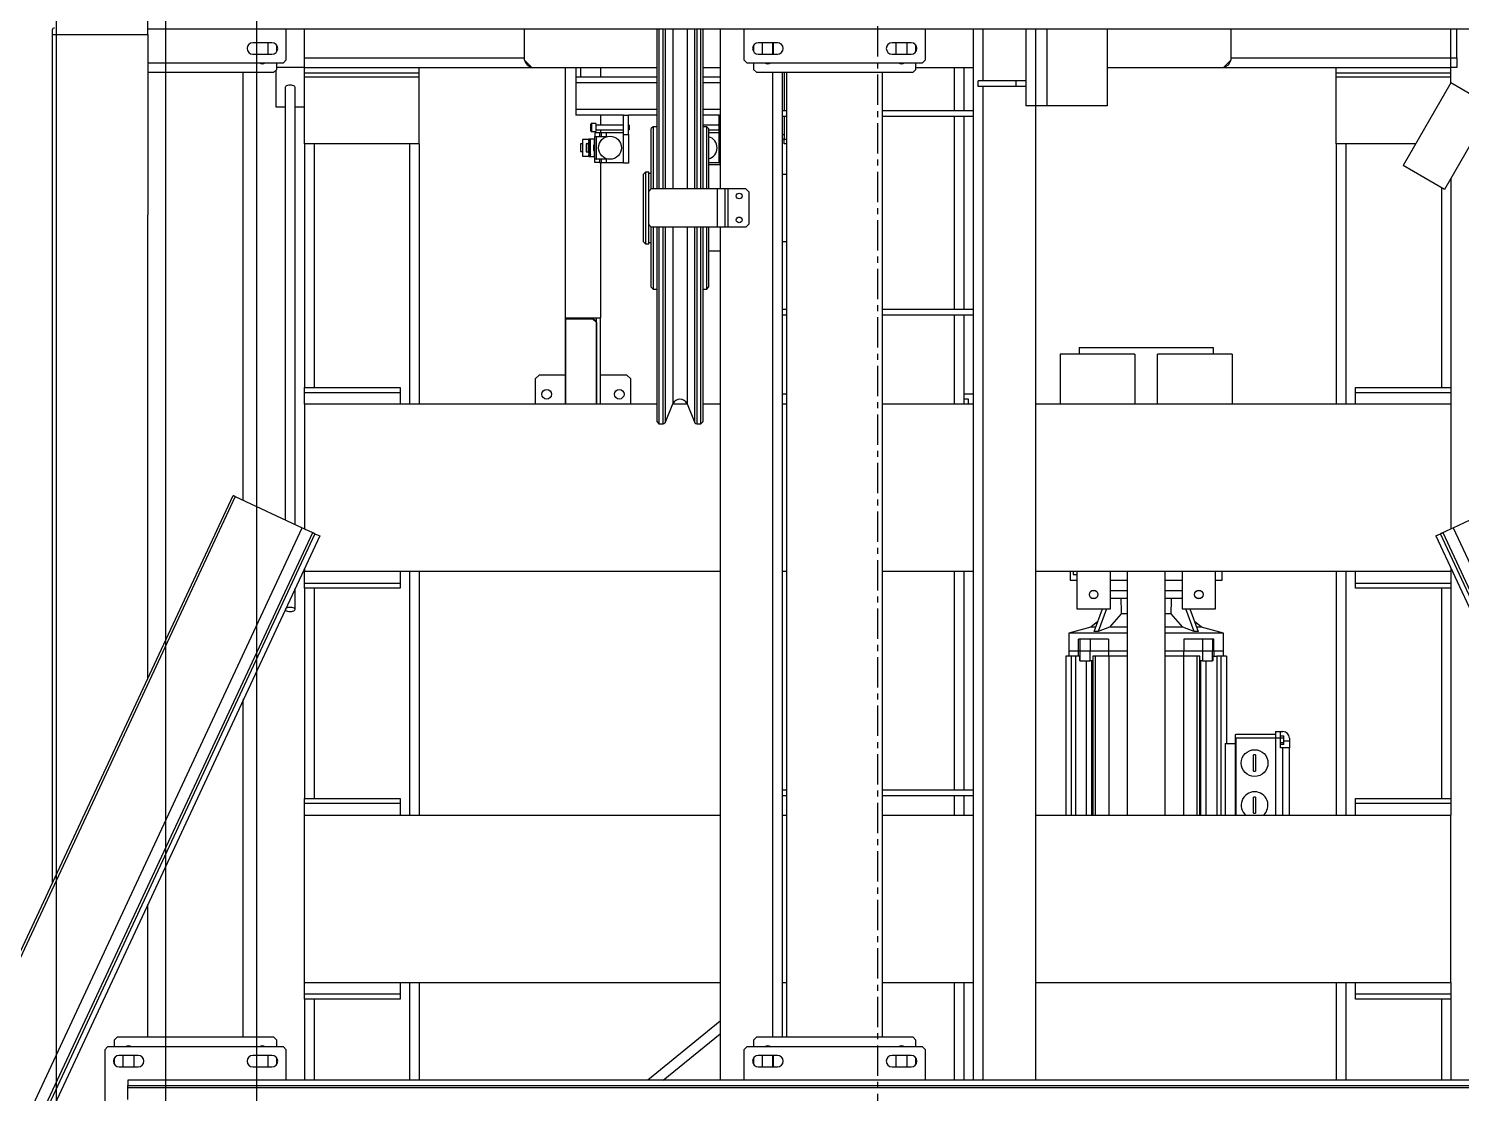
# Model space of a CAD drawing. Header units: millimetres. Extents: x 6622 to 532820, y 3370 to 359312.
# Drawn here: x 462261 to 463761, y 312126 to 313241 of the extents above; entities that cross this region are included whole.
import ezdxf

# ---------------------------------------------------------------- set-up
doc = ezdxf.new("R2010")
doc.units = ezdxf.units.MM
doc.linetypes.add('CENTER', pattern=[50.8, 31.75, -6.35, 6.35, -6.35])

# ---------------------------------------------------------------- blocks, each defined once
blk = doc.blocks.new('A$C6F3A12F4')
at = {"color": 2, "linetype": 'Continuous', "lineweight": 25}
for p, q in [((1906.9, 2452.3), (3685.7, 3281.7)), ((1912, 2441.4), (3685.7, 3268.5)), ((3685.7, 3265.6), (1913.1, 2439)), ((1915.3, 2434.1), (3685.7, 3259.7)), ((2485.2, 2635), (2485.2, 1065)), ((2490.6, 1065), (2490.6, 2635)), ((2493.2, 2635), (2493.2, 1065)), ((1385.2, 2614), (1385.2, 1085.9)), ((1906.9, 2452.3), (1874.2, 2522.4)), ((1466.2, 2493.3), (1441.2, 2450)), ((1466.2, 2493.3), (1552.8, 2443.3)), ((1415.2, 2456), (1385.2, 2456)), ((1415.2, 2450), (1385.2, 2450)), ((1415.2, 2450), (1415.2, 2456)), ((1415.2, 2456), (1425.2, 2456)), ((1425.2, 2450), (1415.2, 2450)), ((1415.2, 2220), (1415.2, 2450)), ((1425.2, 2456), (1425.2, 2450)), ((1431.2, 2450), (1425.2, 2450)), ((1425.2, 2212), (1425.2, 2450)), ((1431.2, 2450), (1431.2, 2330)), ((1435.2, 2450), (1431.2, 2450)), ((1435.2, 2450), (1435.2, 2330)), ((1441.2, 2450), (1435.2, 2450)), ((1441.2, 2450), (1527.8, 2400)), ((1541.2, 2450), (1760.2, 2450)), ((1760.2, 2350), (1760.2, 2450)), ((1760.2, 2450), (1765.2, 2450)), ((1765.2, 2350), (1765.2, 2450)), ((1765.2, 2450), (1777.7, 2450)), ((1777.7, 2450), (1777.7, 2015)), ((1777.7, 2450), (1907.9, 2450)), ((1949.4, 2450), (1952.7, 2450)), ((1952.7, 2450), (1952.7, 2015)), ((1952.7, 2450), (1965.2, 2450)), ((1965.2, 2450), (1965.2, 2350)), ((1965.2, 2450), (1970.2, 2450)), ((1970.2, 2450), (1970.2, 2350)), ((1970.2, 2450), (2190.2, 2450)), ((2190.2, 2450), (2195.2, 2450)), ((2190.2, 2350), (2190.2, 2450)), ((2195.2, 2450), (2207.7, 2450)), ((2195.2, 2350), (2195.2, 2450)), ((2207.7, 2015), (2207.7, 2450)), ((2382.7, 2450), (2207.7, 2450)), ((2382.7, 2015), (2382.7, 2450)), ((2382.7, 2450), (2395.2, 2450)), ((2395.2, 2450), (2395.2, 2350)), ((2395.2, 2450), (2400.2, 2450)), ((2400.2, 2450), (2400.2, 2350)), ((2400.2, 2450), (2485.2, 2450)), ((1552.8, 2443.3), (1527.8, 2400)), ((1550.9, 2440), (1760.2, 2440)), ((1915.3, 2434.1), (1913.1, 2439)), ((1970.2, 2440), (2190.2, 2440)), ((2400.2, 2440), (2485.2, 2440)), ((1505.2, 2413), (1505.2, 2330)), ((1505.2, 2340), (1777.7, 2340)), ((1765.2, 2350), (1760.2, 2350)), ((1777.7, 2350), (1765.2, 2350)), ((1965.2, 2350), (1952.7, 2350)), ((1952.7, 2340), (2207.7, 2340)), ((1970.2, 2350), (1965.2, 2350)), ((2195.2, 2350), (2190.2, 2350)), ((2207.7, 2350), (2195.2, 2350)), ((2395.2, 2350), (2382.7, 2350)), ((2382.7, 2340), (2485.2, 2340)), ((2400.2, 2350), (2395.2, 2350)), ((1431.2, 2330), (1425.2, 2330)), ((1435.2, 2330), (1431.2, 2330)), ((1505.2, 2330), (1435.2, 2330)), ((1505.2, 2330), (1777.7, 2330)), ((1952.7, 2330), (2207.7, 2330)), ((2382.7, 2330), (2485.2, 2330)), ((2127.2, 2281), (2130.2, 2281)), ((2130.2, 2281), (2137.2, 2281)), ((2130.2, 2281), (2130.2, 2275)), ((2207.7, 2281), (2137.2, 2281)), ((2137.2, 2281), (2137.2, 2274)), ((2120.2, 2271.5), (2120.2, 2274)), ((2120.2, 2266.5), (2120.2, 2271.5)), ((2127.2, 2271.5), (2120.2, 2271.5)), ((2120.2, 2266.5), (2127.2, 2266.5)), ((2123.2, 2266.5), (2123.2, 2225)), ((2124.6, 2271.5), (2124.6, 2275)), ((2126.9, 2275), (2124.6, 2275)), ((2126.9, 2271.5), (2126.9, 2275)), ((2131.5, 2275), (2126.9, 2275)), ((2127.2, 2271.5), (2127.2, 2266.5)), ((2137.2, 2271.5), (2127.2, 2271.5)), ((2127.2, 2266.5), (2127.2, 2225)), ((2127.2, 2266.5), (2207.7, 2266.5)), ((2131.5, 2271.5), (2131.5, 2275)), ((2133.8, 2275), (2131.5, 2275)), ((2133.8, 2275), (2133.8, 2271.5)), ((2137.2, 2274), (2137.2, 2271.5)), ((2207.7, 2274), (2137.2, 2274)), ((2144.7, 2245.5), (2144.7, 2244.5)), ((2144.7, 2244.5), (2144.7, 2243.5)), ((2161.7, 2244.5), (2161.7, 2245.5)), ((2161.7, 2243.5), (2161.7, 2244.5)), ((2188.7, 2245.5), (2188.7, 2244.5)), ((2188.7, 2244.5), (2188.7, 2243.5)), ((2205.7, 2244.5), (2205.7, 2245.5)), ((2205.7, 2243.5), (2205.7, 2244.5)), ((1417.2, 2220), (1385.2, 2220)), ((1425.2, 2212), (1417.2, 2220)), ((1725.2, 2221), (1725.2, 2142.8)), ((1725.2, 2221), (1777.7, 2221)), ((2124.2, 2224), (2124.6, 2224)), ((2124.6, 2224), (2207.7, 2224)), ((2127.2, 2225), (2207.7, 2225)), ((2132.7, 2213.6), (2132.7, 2224)), ((1425.2, 2090), (1425.2, 2212)), ((1961.7, 2210.5), (1952.7, 2210.5)), ((1961.7, 2203.5), (1961.7, 2210.5)), ((2017.2, 2212), (2011, 2188.8)), ((2036.2, 2212), (2017.2, 2212)), ((2017.2, 2212), (2017.2, 2151)), ((2041.2, 2212), (2036.2, 2212)), ((2036.2, 2212), (2036.2, 2201.8)), ((2041.2, 2215), (2132.7, 2215)), ((2041.2, 2215), (2041.2, 2209.4)), ((2041.2, 2209.4), (2041.2, 2204.8)), ((2207.7, 2209.4), (2041.2, 2209.4)), ((2041.2, 2200.6), (2041.2, 2204.8)), ((2041.2, 2204.8), (2207.7, 2204.8)), ((2132.7, 2213.6), (2207.7, 2213.6)), ((1718.2, 2061), (1718.2, 2201)), ((1718.2, 2201), (1725.2, 2201)), ((1991.7, 2203.5), (1952.7, 2203.5)), ((1991.7, 2168.5), (1991.7, 2203.5)), ((2036.2, 2201.8), (2023.6, 2201.8)), ((2023.6, 2201.8), (2023.6, 2200.4)), ((2023.6, 2200.4), (2036.2, 2200.4)), ((2023.6, 2200.4), (2023.6, 2189.8)), ((2023.6, 2189.8), (2023.6, 2170.4)), ((2023.6, 2189.8), (2036.2, 2189.8)), ((2036.2, 2201.8), (2041.2, 2201.8)), ((2036.2, 2201.8), (2036.2, 2200.4)), ((2046.2, 2200.4), (2036.2, 2200.4)), ((2036.2, 2200.4), (2036.2, 2189.8)), ((2036.2, 2189.8), (2046.2, 2189.8)), ((2036.2, 2189.8), (2036.2, 2170.4)), ((2041.2, 2200.6), (2046.2, 2200.6)), ((2046.2, 2200.6), (2046.2, 2200.4)), ((2046.2, 2189.8), (2046.2, 2200.4)), ((2207.7, 2193.8), (2046.2, 2193.8)), ((2046.2, 2189.8), (2046.2, 2187)), ((1972.7, 2183.9), (1972.7, 2188.1)), ((1980.7, 2183.9), (1980.7, 2188.1)), ((1991.7, 2176.8), (2015.4, 2185.5)), ((2015.4, 2181.2), (1991.7, 2172.5)), ((2011, 2188.8), (2005, 2181.7)), ((2011, 2188.8), (2011, 2183.9)), ((2015.4, 2181.2), (2011, 2169.4)), ((2015.4, 2185.5), (2015.4, 2181.2)), ((2207.7, 2187), (2041.2, 2187)), ((2041.2, 2187), (2041.2, 2183.9)), ((2041.2, 2183.9), (2041.2, 2170)), ((2041.2, 2183.9), (2207.7, 2183.9)), ((2046.2, 2187.8), (2207.7, 2187.8)), ((1952.7, 2168.5), (1991.7, 2168.5)), ((1961.7, 2151), (1961.7, 2168.5)), ((1972.7, 2151), (1972.7, 2168.5)), ((1980.7, 2151), (1980.7, 2168.5)), ((1980.8, 2168.5), (1980.7, 2168.5)), ((2011, 2169.4), (1996.9, 2157.2)), ((2011, 2169.4), (2011, 2151)), ((2023.6, 2170.4), (2036.2, 2170.4)), ((2041.2, 2170.4), (2036.2, 2170.4)), ((2036.2, 2170.4), (2036.2, 2151)), ((2041.2, 2170), (2041.2, 2151)), ((2041.2, 2170), (2207.7, 2170)), ((2207.7, 2151), (1952.7, 2151)), ((1996.9, 2157.2), (1996.9, 2151)), ((1777.7, 2142.8), (1725.2, 2142.8)), ((1725.2, 2119.2), (1777.7, 2119.2)), ((1725.2, 2119.2), (1725.2, 2041)), ((1952.7, 2111), (2207.7, 2111)), ((1961.7, 2093.5), (1961.7, 2111)), ((1972.7, 2093.5), (1972.7, 2111)), ((1980.7, 2093.5), (1980.7, 2111)), ((1996.9, 2111), (1996.9, 2104.8)), ((1996.9, 2104.8), (2011, 2092.6)), ((2011, 2111), (2011, 2092.6)), ((2017.2, 2111), (2017.2, 2050)), ((2036.2, 2111), (2036.2, 2091.6)), ((2041.2, 2111), (2041.2, 2092)), ((1385.2, 2090), (1465.2, 2090)), ((1465.2, 2090), (1465.2, 2027)), ((1991.7, 2093.5), (1952.7, 2093.5)), ((1980.7, 2093.5), (1980.8, 2093.5)), ((1991.7, 2058.5), (1991.7, 2093.5)), ((1991.7, 2089.5), (2015.4, 2080.8)), ((2015.4, 2076.5), (1991.7, 2085.2)), ((2011, 2092.6), (2015.4, 2080.8)), ((2023.6, 2091.6), (2036.2, 2091.6)), ((2023.6, 2091.6), (2023.6, 2072.2)), ((2036.2, 2091.6), (2041.2, 2091.6)), ((2036.2, 2091.6), (2036.2, 2072.2)), ((2041.2, 2092), (2207.7, 2092)), ((2041.2, 2092), (2041.2, 2078.1)), ((1972.7, 2073.9), (1972.7, 2078.1)), ((1980.7, 2073.9), (1980.7, 2078.1)), ((2005, 2080.3), (2011, 2073.2)), ((2011, 2078.1), (2011, 2073.2)), ((2011, 2073.2), (2017.2, 2050)), ((2015.4, 2080.8), (2015.4, 2076.5)), ((2023.6, 2072.2), (2036.2, 2072.2)), ((2023.6, 2072.2), (2023.6, 2061.6)), ((2046.2, 2072.2), (2036.2, 2072.2)), ((2036.2, 2072.2), (2036.2, 2061.6)), ((2041.2, 2078.1), (2041.2, 2075)), ((2207.7, 2078.1), (2041.2, 2078.1)), ((2041.2, 2075), (2207.7, 2075)), ((2046.2, 2075), (2046.2, 2072.2)), ((2207.7, 2074.2), (2046.2, 2074.2)), ((2046.2, 2061.6), (2046.2, 2072.2)), ((1718.2, 2061), (1725.2, 2061)), ((1952.7, 2058.5), (1991.7, 2058.5)), ((1952.7, 2054.5), (1955.7, 2054.5)), ((1955.7, 2054.5), (1955.7, 2058)), ((1961.7, 2051.5), (1961.7, 2058.5)), ((2023.6, 2061.6), (2036.2, 2061.6)), ((2023.6, 2061.6), (2023.6, 2060.2)), ((2036.2, 2060.2), (2023.6, 2060.2)), ((2036.2, 2061.6), (2046.2, 2061.6)), ((2036.2, 2061.6), (2036.2, 2060.2)), ((2041.2, 2060.2), (2036.2, 2060.2)), ((2036.2, 2060.2), (2036.2, 2050)), ((2046.2, 2061.4), (2041.2, 2061.4)), ((2041.2, 2061.4), (2041.2, 2057.2)), ((2041.2, 2057.2), (2041.2, 2052.6)), ((2207.7, 2057.2), (2041.2, 2057.2)), ((2046.2, 2068.2), (2207.7, 2068.2)), ((2046.2, 2061.6), (2046.2, 2061.4)), ((1725.2, 2041), (1777.7, 2041)), ((1952.7, 2051.5), (1961.7, 2051.5)), ((2017.2, 2050), (2036.2, 2050)), ((2036.2, 2050), (2041.2, 2050)), ((2041.2, 2052.6), (2041.2, 2047)), ((2041.2, 2052.6), (2207.7, 2052.6)), ((2041.2, 2047), (2207.7, 2047)), ((1385.2, 2027), (1465.2, 2027)), ((1465.2, 2027), (1465.2, 2015)), ((1385.2, 2015), (1465.2, 2015)), ((1465.2, 2015), (1465.2, 2005)), ((1465.2, 2015), (2485.2, 2015)), ((1385.2, 2005), (1465.2, 2005)), ((1439.2, 2005), (1439.2, 1995)), ((1445.2, 1995), (1439.2, 1995)), ((1439.2, 1995), (1439.2, 1955)), ((1445.2, 2005), (1445.2, 1995)), ((1445.2, 1995), (1445.2, 1955)), ((1385.2, 1960), (1439.2, 1960)), ((1385.2, 1950), (1470.2, 1950)), ((1425.2, 1890), (1425.2, 1950)), ((1445.2, 1955), (1439.2, 1955)), ((1445.2, 1960), (2485.2, 1960)), ((1470.2, 1855), (1470.2, 1950)), ((1470.2, 1950), (1476.2, 1950)), ((1476.2, 1855), (1476.2, 1950)), ((1476.2, 1950), (1678.2, 1950)), ((1678.2, 1855), (1678.2, 1950)), ((1678.2, 1950), (1684.2, 1950)), ((1684.2, 1855), (1684.2, 1950)), ((1684.2, 1950), (2181.2, 1950)), ((1767.2, 1950), (1767.2, 1940)), ((1777.7, 1950), (1777.7, 1855)), ((1952.7, 1950), (1952.7, 1855)), ((2181.2, 1950), (2187.2, 1950)), ((2181.2, 1855), (2181.2, 1950)), ((2187.2, 1855), (2187.2, 1950)), ((2187.2, 1950), (2485.2, 1950)), ((2207.7, 1855), (2207.7, 1950)), ((2382.7, 1855), (2382.7, 1950)), ((1425.2, 1940), (1470.2, 1940)), ((1476.2, 1940), (1678.2, 1940)), ((1684.2, 1940), (1777.7, 1940)), ((1777.7, 1945), (1772.2, 1945)), ((1772.2, 1945), (1772.2, 1940)), ((1952.7, 1940), (2181.2, 1940)), ((2187.2, 1940), (2207.7, 1940)), ((2382.7, 1940), (2485.2, 1940)), ((1425.2, 1930), (1470.2, 1930)), ((1476.2, 1930), (1678.2, 1930)), ((1684.2, 1930), (1777.7, 1930)), ((1952.7, 1930), (2181.2, 1930)), ((2187.2, 1930), (2207.7, 1930)), ((2382.7, 1930), (2485.2, 1930)), ((1417.2, 1900), (1385.2, 1900)), ((1408.5, 1890), (1401.9, 1890)), ((1420.2, 1897), (1417.2, 1900)), ((1420.2, 1713), (1420.2, 1897)), ((1427.2, 1890), (1420.2, 1890)), ((1430.2, 1887), (1427.2, 1890)), ((2443.2, 1890), (2440.2, 1887)), ((2450.2, 1890), (2443.2, 1890)), ((2453.2, 1900), (2450.2, 1897)), ((2450.2, 1897), (2450.2, 1713)), ((2485.2, 1900), (2453.2, 1900)), ((2468.5, 1890), (2461.9, 1890)), ((1399.2, 1885), (1399.2, 1865)), ((1411.2, 1881), (1399.2, 1881)), ((1411.2, 1865), (1411.2, 1885)), ((1430.2, 1723), (1430.2, 1887)), ((2440.2, 1887), (2440.2, 1723)), ((2459.2, 1885), (2459.2, 1865)), ((2471.2, 1881), (2459.2, 1881)), ((2471.2, 1865), (2471.2, 1885)), ((1399.2, 1869), (1411.2, 1869)), ((2459.2, 1869), (2471.2, 1869)), ((2440.2, 1855), (1430.2, 1855)), ((2440.2, 1755), (1430.2, 1755)), ((1470.2, 1750), (1470.2, 1755)), ((1476.2, 1750), (1476.2, 1755)), ((1500.2, 1752), (1500.2, 1755)), ((1505.2, 1755), (1505.2, 1752)), ((1537.2, 1755), (1537.2, 1750)), ((1607.2, 1750), (1607.2, 1755)), ((1678.2, 1750), (1678.2, 1755)), ((1684.2, 1750), (1684.2, 1755)), ((1767.2, 1755), (1767.2, 1750)), ((1777.7, 1755), (1777.7, 1750)), ((1952.7, 1755), (1952.7, 1750)), ((2181.2, 1750), (2181.2, 1755)), ((2187.2, 1750), (2187.2, 1755)), ((2207.7, 1750), (2207.7, 1755)), ((2382.7, 1750), (2382.7, 1755)), ((1399.2, 1745), (1399.2, 1725)), ((1411.2, 1741), (1399.2, 1741)), ((1399.2, 1740), (1411.2, 1740)), ((1411.2, 1725), (1411.2, 1745)), ((1430.2, 1752), (1470.2, 1752)), ((1430.2, 1750), (1470.2, 1750)), ((1430.2, 1740), (2440.2, 1740)), ((1470.2, 1750), (1476.2, 1750)), ((1476.2, 1752), (1500.2, 1752)), ((1476.2, 1750), (1678.2, 1750)), ((1495.2, 1750), (1495.2, 1752)), ((1500.2, 1752), (1500.2, 1750)), ((1505.2, 1752), (1500.2, 1752)), ((1678.2, 1750), (1684.2, 1750)), ((1684.2, 1750), (2181.2, 1750)), ((2181.2, 1750), (2187.2, 1750)), ((2187.2, 1750), (2440.2, 1750)), ((2459.2, 1745), (2459.2, 1725)), ((2471.2, 1741), (2459.2, 1741)), ((2459.2, 1740), (2471.2, 1740)), ((2471.2, 1725), (2471.2, 1745)), ((1399.2, 1729), (1411.2, 1729)), ((2459.2, 1729), (2471.2, 1729)), ((1385.2, 1710), (1417.2, 1710)), ((1401.9, 1720), (1408.5, 1720)), ((1417.2, 1710), (1420.2, 1713)), ((1420.2, 1720), (1427.2, 1720)), ((1427.2, 1720), (1430.2, 1723)), ((1555.2, 1715), (1552.2, 1712)), ((1552.2, 1712), (1552.2, 1693)), ((1555.2, 1715), (1589.2, 1715)), ((1592.2, 1712), (1589.2, 1715)), ((1592.2, 1712), (1592.2, 1693)), ((2440.2, 1723), (2443.2, 1720)), ((2443.2, 1720), (2450.2, 1720)), ((2450.2, 1713), (2453.2, 1710)), ((2453.2, 1710), (2485.2, 1710)), ((2461.9, 1720), (2468.5, 1720)), ((1385.2, 1685), (1552.2, 1685)), ((1425.2, 1667), (1425.2, 1685)), ((1435.2, 1685), (1435.2, 1667)), ((1441.2, 1685), (1441.2, 1667)), ((1469.2, 1685), (1469.2, 1667)), ((1475.2, 1684), (1475.2, 1685)), ((1475.2, 1684), (1475.2, 1667)), ((1495.2, 1684), (1475.2, 1684)), ((1485.5, 1684), (1485.5, 1667)), ((1490.5, 1673), (1490.5, 1684)), ((1493.7, 1684), (1493.7, 1673)), ((1495.2, 1684), (1495.2, 1685)), ((1525.2, 1684), (1495.2, 1684)), ((1524.7, 1673), (1524.7, 1684)), ((1525.2, 1685), (1525.2, 1684)), ((1527.2, 1685), (1527.2, 1673)), ((1552.2, 1693), (1552.2, 1690)), ((1552.2, 1693), (1592.2, 1693)), ((1552.2, 1690), (1552.2, 1682)), ((1552.2, 1690), (1592.2, 1690)), ((1552.2, 1682), (1592.2, 1682)), ((1552.2, 1682), (1552.2, 1613)), ((1592.2, 1693), (1592.2, 1690)), ((1592.2, 1690), (1592.2, 1682)), ((1592.2, 1685), (2485.2, 1685)), ((1592.2, 1682), (1592.2, 1613)), ((1617.2, 1673), (1617.2, 1685)), ((1777.7, 1685), (1777.7, 1667)), ((1952.7, 1685), (1952.7, 1250)), ((2207.7, 1250), (2207.7, 1685)), ((2382.7, 1250), (2382.7, 1685)), ((2423.4, 1685), (2485.2, 1609.5)), ((2485.2, 1625.5), (2436.6, 1685)), ((1385.2, 1667), (1552.2, 1667)), ((1552.2, 1665), (1385.2, 1665)), ((1489.2, 1673), (1487.2, 1671)), ((1487.2, 1671), (1487.2, 1667)), ((1552.2, 1671), (1487.2, 1671)), ((1489.2, 1673), (1552.2, 1673)), ((1592.2, 1673), (1635.2, 1673)), ((1636.7, 1671), (1592.2, 1671)), ((1592.2, 1667), (1742.1, 1667)), ((1743.7, 1665), (1592.2, 1665)), ((1635.2, 1673), (1655.2, 1673)), ((1657.2, 1671), (1636.7, 1671)), ((1657.2, 1671), (1655.2, 1673)), ((1657.2, 1667), (1657.2, 1671)), ((1742.1, 1667), (1796.2, 1667)), ((1798.2, 1665), (1743.7, 1665)), ((1798.2, 1665), (1796.2, 1667)), ((1798.2, 1660.5), (1798.2, 1665)), ((1385.2, 1660.5), (1552.2, 1660.5)), ((1552.2, 1658.6), (1385.2, 1658.6)), ((1385.2, 1650.4), (1552.2, 1650.4)), ((1592.2, 1660.5), (1743.7, 1660.5)), ((1742.7, 1658.6), (1592.2, 1658.6)), ((1592.2, 1650.4), (1777.1, 1650.4)), ((1797, 1658.6), (1742.7, 1658.6)), ((1743.7, 1660.5), (1798.2, 1660.5)), ((1777.1, 1650.4), (1797, 1658.6)), ((1777.7, 1650.6), (1777.7, 1635.4)), ((1385.2, 1635.6), (1552.2, 1635.6)), ((1592.2, 1635.6), (1777.1, 1635.6)), ((1797, 1627.4), (1777.1, 1635.6)), ((1385.2, 1627.4), (1552.2, 1627.4)), ((1552.2, 1625.5), (1385.2, 1625.5)), ((1385.2, 1621), (1552.2, 1621)), ((1592.2, 1627.4), (1797, 1627.4)), ((1743.7, 1625.5), (1592.2, 1625.5)), ((1592.2, 1621), (1798.2, 1621)), ((1798.2, 1625.5), (1743.7, 1625.5)), ((1796.2, 1619), (1798.2, 1621)), ((1798.2, 1621), (1798.2, 1625.5)), ((1552.2, 1619), (1385.2, 1619)), ((1425.2, 1488), (1425.2, 1619)), ((1435.2, 1619), (1435.2, 1539)), ((1441.2, 1619), (1441.2, 1534)), ((1469.2, 1619), (1469.2, 1534)), ((1475.2, 1619), (1475.2, 1589)), ((1487.2, 1619), (1487.2, 1615)), ((1487.2, 1615), (1489.2, 1613)), ((1487.2, 1615), (1552.2, 1615)), ((1552.2, 1613), (1489.2, 1613)), ((1534.7, 1610.3), (1534.7, 1607)), ((1554.9, 1610.3), (1534.7, 1610.3)), ((1534.7, 1607), (1536.7, 1605)), ((1534.7, 1607), (1609.7, 1607)), ((1536.2, 1613), (1536.2, 1610.3)), ((1607.7, 1605), (1536.7, 1605)), ((1552.2, 1613), (1555.2, 1610)), ((1555.2, 1610), (1589.2, 1610)), ((1589.2, 1610), (1592.2, 1613)), ((1609.7, 1610.3), (1589.5, 1610.3)), ((1796.2, 1619), (1592.2, 1619)), ((1592.2, 1615), (1636.7, 1615)), ((1635.2, 1613), (1592.2, 1613)), ((1607.7, 1605), (1609.7, 1607)), ((1608.2, 1610.3), (1608.2, 1613)), ((1609.7, 1607), (1609.7, 1610.3)), ((1609.7, 1607), (1609.7, 1607)), ((1655.2, 1613), (1635.2, 1613)), ((1636.7, 1615), (1657.2, 1615)), ((1655.2, 1613), (1657.2, 1615)), ((1657.2, 1615), (1657.2, 1619)), ((1777.7, 1619), (1777.7, 1250)), ((1485.7, 1589.8), (1485.5, 1589.6)), ((1485.5, 1589.6), (1485.5, 1589)), ((1490.5, 1589.6), (1485.5, 1589.6)), ((1485.7, 1589.8), (1490.3, 1589.8)), ((1490.5, 1589.6), (1490.3, 1589.8)), ((1490.5, 1589), (1490.5, 1589.6)), ((1751.2, 1591.5), (1747.2, 1587.5)), ((1777.7, 1591.5), (1751.2, 1591.5)), ((1475.2, 1584), (1475.2, 1589)), ((1495.2, 1589), (1475.2, 1589)), ((1475.2, 1584), (1475.2, 1534)), ((1495.2, 1584), (1475.2, 1584)), ((1485.5, 1584), (1485.5, 1554.8)), ((1490.5, 1554.8), (1490.5, 1584)), ((1493.7, 1584), (1493.7, 1566)), ((1495.2, 1584), (1495.2, 1589)), ((1495.2, 1589), (1525.2, 1589)), ((1525.2, 1584), (1495.2, 1584)), ((1524.7, 1566), (1524.7, 1584)), ((1525.2, 1589), (1525.2, 1584)), ((1747.2, 1587.5), (1747.2, 1560)), ((1425.2, 1560), (1435.2, 1560)), ((1475.2, 1560), (1485.5, 1560)), ((1490.5, 1560), (1493.7, 1560)), ((1497.4, 1566), (1493.7, 1566)), ((1493.7, 1566), (1493.7, 1561)), ((1497.4, 1561), (1493.7, 1561)), ((1493.7, 1561), (1493.7, 1558.8)), ((1497.4, 1559.3), (1497.4, 1566)), ((1524.7, 1566), (1521, 1566)), ((1521, 1566), (1521, 1559.3)), ((1524.7, 1561), (1521, 1561)), ((1524.7, 1561), (1524.7, 1566)), ((1524.7, 1558.8), (1524.7, 1561)), ((1524.7, 1560), (1687.2, 1560)), ((1687.2, 1555.5), (1687.2, 1560)), ((1777.7, 1560), (1687.2, 1560)), ((1483.7, 1554.8), (1483.7, 1550.4)), ((1483.7, 1554.8), (1492.3, 1554.8)), ((1483.7, 1550.4), (1492.3, 1550.4)), ((1491.6, 1549.8), (1484.4, 1549.8)), ((1492.3, 1550.4), (1492.3, 1554.8)), ((1493.7, 1558.8), (1497.4, 1558.8)), ((1493.7, 1558.8), (1493.7, 1554)), ((1493.7, 1554), (1497.4, 1554)), ((1497.4, 1555.7), (1497.4, 1559.3)), ((1521, 1555.7), (1497.4, 1555.7)), ((1497.4, 1555.3), (1497.4, 1555.7)), ((1497.4, 1555.3), (1521, 1555.3)), ((1497.4, 1554), (1497.4, 1555.3)), ((1521, 1554), (1497.4, 1554)), ((1500.2, 1553.5), (1500.2, 1552)), ((1506.4, 1553.5), (1500.2, 1553.5)), ((1500.2, 1552), (1500.2, 1547.6)), ((1500.2, 1547.6), (1500.9, 1547.6)), ((1500.4, 1547.6), (1500.4, 1541.1)), ((1501.3, 1549.5), (1500.9, 1549.5)), ((1500.9, 1547.6), (1500.9, 1549.5)), ((1501.7, 1547.6), (1500.9, 1547.6)), ((1501.3, 1549.5), (1501.3, 1548)), ((1501.8, 1549.5), (1501.3, 1549.5)), ((1501.8, 1548), (1501.3, 1548)), ((1501.7, 1548), (1501.7, 1547.6)), ((1502.2, 1547.6), (1501.7, 1547.6)), ((1501.8, 1549.5), (1501.8, 1548)), ((1502.3, 1549.5), (1501.8, 1549.5)), ((1502.3, 1548), (1501.8, 1548)), ((1502.2, 1547.6), (1502.2, 1548)), ((1504.2, 1547.9), (1502.2, 1547.9)), ((1502.3, 1549.5), (1502.3, 1548)), ((1503.8, 1549.5), (1502.3, 1549.5)), ((1502.3, 1548), (1503.8, 1548)), ((1503.2, 1554), (1503.2, 1553.5)), ((1503.8, 1548), (1503.8, 1549.5)), ((1514.6, 1549.5), (1503.8, 1549.5)), ((1514.6, 1548), (1503.8, 1548)), ((1504.2, 1548), (1504.2, 1546.9)), ((1504.2, 1546.9), (1514.2, 1546.9)), ((1505.1, 1546.9), (1505.1, 1544.7)), ((1505.1, 1544.7), (1513.3, 1544.7)), ((1506.4, 1554), (1506.4, 1552.5)), ((1506.4, 1552.5), (1511.9, 1552.5)), ((1511.9, 1552.5), (1511.9, 1554)), ((1518.2, 1553.5), (1511.9, 1553.5)), ((1513.3, 1544.7), (1513.3, 1546.9)), ((1514.2, 1546.9), (1514.2, 1548)), ((1516.2, 1547.9), (1514.2, 1547.9)), ((1514.6, 1549.5), (1514.6, 1548)), ((1516.1, 1549.5), (1514.6, 1549.5)), ((1514.6, 1548), (1516.1, 1548)), ((1515.2, 1553.5), (1515.2, 1554)), ((1516.1, 1548), (1516.1, 1549.5)), ((1516.1, 1549.5), (1516.6, 1549.5)), ((1516.6, 1548), (1516.1, 1548)), ((1516.2, 1548), (1516.2, 1547.6)), ((1516.2, 1547.6), (1516.7, 1547.6)), ((1516.6, 1549.5), (1516.6, 1548)), ((1517.1, 1549.5), (1516.6, 1549.5)), ((1516.6, 1548), (1517.1, 1548)), ((1516.7, 1548), (1516.7, 1547.6)), ((1517.5, 1547.6), (1516.7, 1547.6)), ((1517.1, 1548), (1517.1, 1549.5)), ((1517.5, 1549.5), (1517.1, 1549.5)), ((1517.5, 1549.5), (1517.5, 1547.6)), ((1517.5, 1547.6), (1518.2, 1547.6)), ((1517.9, 1541.1), (1517.9, 1547.6)), ((1518.2, 1552), (1518.2, 1553.5)), ((1518.2, 1547.6), (1518.2, 1552)), ((1521, 1559.3), (1521, 1555.7)), ((1521, 1558.8), (1524.7, 1558.8)), ((1521, 1555.3), (1521, 1555.7)), ((1521, 1555.3), (1521, 1554)), ((1524.7, 1554), (1521, 1554)), ((1524.7, 1558.8), (1524.7, 1554)), ((1687.2, 1551.5), (1691.1, 1555.5)), ((1687.2, 1523), (1687.2, 1555.5)), ((1777.7, 1555.5), (1687.2, 1555.5)), ((1688.2, 1551.5), (1687.2, 1551.5)), ((1692.1, 1555.5), (1688.2, 1551.5)), ((1688.2, 1523.5), (1688.2, 1551.5)), ((1692.1, 1555.5), (1777.7, 1555.5)), ((1425.2, 1539), (1435.2, 1539)), ((1425.2, 1534), (1435.2, 1534)), ((1435.2, 1539), (1435.2, 1534)), ((1435.2, 1534), (1441.2, 1534)), ((1441.2, 1534), (1469.2, 1534)), ((1469.2, 1534), (1475.2, 1534)), ((1500.4, 1541.1), (1517.9, 1541.1)), ((1504.7, 1541.1), (1504.7, 1541)), ((1504.7, 1541), (1513.7, 1541)), ((1505.2, 1541), (1505.2, 1539)), ((1505.2, 1539), (1513.2, 1539)), ((1513.2, 1539), (1513.2, 1541)), ((1513.7, 1541), (1513.7, 1541.1)), ((1425.2, 1523), (1687.2, 1523)), ((1687.2, 1523.5), (1688.2, 1523.5)), ((1687.2, 1523), (1777.7, 1523)), ((1777.7, 1523.5), (1688.2, 1523.5)), ((1747.2, 1523), (1747.2, 1495.5)), ((1417.2, 1480), (1425.2, 1488)), ((1425.2, 1250), (1425.2, 1488)), ((1747.2, 1495.5), (1751.2, 1491.5)), ((1751.2, 1491.5), (1777.7, 1491.5)), ((1385.2, 1480), (1417.2, 1480)), ((1415.2, 1250), (1415.2, 1480)), ((1431.2, 1370), (1425.2, 1370)), ((1431.2, 1370), (1431.2, 1250)), ((1435.2, 1370), (1431.2, 1370)), ((1435.2, 1370), (1435.2, 1250)), ((1505.2, 1370), (1435.2, 1370)), ((1505.2, 1370), (1505.2, 1250)), ((1505.2, 1370), (1777.7, 1370)), ((1952.7, 1370), (2207.7, 1370)), ((2382.7, 1370), (2485.2, 1370)), ((1505.2, 1360), (1777.7, 1360)), ((1760.2, 1250), (1760.2, 1350)), ((1760.2, 1350), (1765.2, 1350)), ((1765.2, 1250), (1765.2, 1350)), ((1765.2, 1350), (1777.7, 1350)), ((1952.7, 1360), (2207.7, 1360)), ((1952.7, 1350), (1965.2, 1350)), ((1965.2, 1350), (1965.2, 1250)), ((1965.2, 1350), (1970.2, 1350)), ((1970.2, 1350), (1970.2, 1250)), ((2190.2, 1250), (2190.2, 1350)), ((2190.2, 1350), (2195.2, 1350)), ((2195.2, 1250), (2195.2, 1350)), ((2195.2, 1350), (2207.7, 1350)), ((2382.7, 1360), (2485.2, 1360)), ((2382.7, 1350), (2395.2, 1350)), ((2395.2, 1350), (2395.2, 1250)), ((2395.2, 1350), (2400.2, 1350)), ((2400.2, 1350), (2400.2, 1250)), ((1505.2, 1260), (1760.2, 1260)), ((1913.1, 1261), (1915.3, 1265.9)), ((1913.1, 1261), (3685.7, 434.4)), ((1915.3, 1265.9), (3685.7, 440.3)), ((1970.2, 1260), (2190.2, 1260)), ((2400.2, 1260), (2485.2, 1260)), ((1425.2, 1250), (1385.2, 1250)), ((1425.2, 1250), (1425.2, 1220.9)), ((1466.4, 1250), (1425.2, 1250)), ((1466.4, 1240.1), (1466.4, 1250)), ((1505.2, 1250), (1466.4, 1250)), ((1505.2, 1250), (1760.2, 1250)), ((1765.2, 1250), (1760.2, 1250)), ((1777.7, 1250), (1765.2, 1250)), ((1777.7, 1250), (1907.9, 1250)), ((1874.2, 1177.6), (1906.9, 1247.7)), ((3685.7, 418.3), (1906.9, 1247.7)), ((3685.7, 431.5), (1912, 1258.6)), ((1949.4, 1250), (1952.7, 1250)), ((1965.2, 1250), (1952.7, 1250)), ((1970.2, 1250), (1965.2, 1250)), ((1970.2, 1250), (2190.2, 1250)), ((2195.2, 1250), (2190.2, 1250)), ((2207.7, 1250), (2195.2, 1250)), ((2382.7, 1250), (2207.7, 1250)), ((2395.2, 1250), (2382.7, 1250)), ((2400.2, 1250), (2395.2, 1250)), ((2400.2, 1250), (2485.2, 1250)), ((1417.2, 1231), (1385.2, 1231)), ((1420.2, 1228), (1417.2, 1231)), ((1903.3, 1240.1), (1445.8, 1240.1)), ((1445.8, 1229.9), (1898.6, 1229.9)), ((1466.4, 1220), (1466.4, 1229.9)), ((1992.5, 1240.1), (1970.6, 1240.1)), ((1992.5, 1229.9), (1992.5, 1229.9)), ((2453.2, 1231), (2450.2, 1228)), ((2485.2, 1231), (2453.2, 1231)), ((1399.2, 1216), (1399.2, 1196)), ((1408.7, 1220.9), (1401.7, 1220.9)), ((1411.2, 1196), (1411.2, 1216)), ((1420.2, 1085.9), (1420.2, 1228)), ((1427.2, 1220.9), (1420.2, 1220.9)), ((1430.2, 1217.9), (1427.2, 1220.9)), ((1428.1, 1220), (1466.4, 1220)), ((1430.2, 1085.9), (1430.2, 1217.9)), ((2443.2, 1220.9), (2440.2, 1217.9)), ((2440.2, 1217.9), (2440.2, 1053.9)), ((2450.2, 1220.9), (2443.2, 1220.9)), ((2450.2, 1228), (2450.2, 1044)), ((2459.2, 1216), (2459.2, 1196)), ((2468.7, 1220.9), (2461.7, 1220.9)), ((2471.2, 1196), (2471.2, 1216)), ((1411.2, 1211.9), (1399.2, 1211.9)), ((1399.2, 1199.9), (1411.2, 1199.9)), ((2471.2, 1211.9), (2459.2, 1211.9)), ((2459.2, 1199.9), (2471.2, 1199.9)), ((1878.1, 1185.9), (1430.2, 1185.9)), ((2440.2, 1185.9), (2086.8, 1185.9)), ((3685.7, 330), (1873.1, 1175.2)), ((1874.2, 1177.6), (3685.7, 332.9)), ((1390.8, 1085.9), (1304.2, 1085.9)), ((1390.8, 985.9), (1390.8, 1085.9)), ((1390.8, 1085.9), (1579.4, 1085.9)), ((2064.6, 1085.9), (1579.4, 1085.9)), ((2440.2, 1085.9), (2301.3, 1085.9)), ((2459.2, 1076), (2459.2, 1056)), ((2471.2, 1071.9), (2459.2, 1071.9)), ((2471.2, 1056), (2471.2, 1076)), ((2485.2, 1065), (2490.6, 1065)), ((2493.2, 1065), (2490.6, 1065)), ((2505.2, 1065), (2493.2, 1065)), ((2440.2, 1053.9), (2443.2, 1050.9)), ((2443.2, 1050.9), (2450.2, 1050.9)), ((2459.2, 1059.9), (2471.2, 1059.9)), ((2462, 1050.9), (2468.4, 1050.9)), ((2450.2, 1044), (2453.2, 1041)), ((2453.2, 1041), (2617.2, 1041)), ((1386.1, 985.9), (1390.8, 985.9)), ((1390.8, 985.9), (2279.1, 985.9))]:
    blk.add_line(p, q, dxfattribs=at)
at = {"color": 2, "linetype": 'Continuous', "lineweight": 25, "flags": 128}
for points in [[(1912, 2441.4), (1911.9, 2441.5), (1911.7, 2442), (1911.3, 2442.8), (1910.8, 2443.9), (1910.2, 2445.3), (1909.4, 2446.8), (1908.6, 2448.5), (1907.8, 2450.4), (1906.9, 2452.3)], [(1913.1, 2439), (1912.8, 2439.5), (1912.6, 2439.9), (1912.5, 2440.3), (1912.3, 2440.7), (1912.2, 2441), (1912, 2441.2), (1912, 2441.3), (1912, 2441.4)], [(1912, 1258.6), (1912, 1258.7), (1912, 1258.8), (1912.2, 1259), (1912.3, 1259.3), (1912.5, 1259.7), (1912.6, 1260.1), (1912.8, 1260.5), (1913.1, 1261)], [(1906.9, 1247.7), (1907.8, 1249.6), (1908.6, 1251.5), (1909.4, 1253.2), (1910.2, 1254.7), (1910.8, 1256.1), (1911.3, 1257.2), (1911.7, 1258), (1911.9, 1258.5), (1912, 1258.6)], [(1445.8, 1240.1), (1445.4, 1240), (1444.8, 1239.5), (1444.4, 1238.7), (1444, 1237.6), (1443.8, 1236.4), (1443.7, 1235)], [(1443.7, 1235), (1443.8, 1233.6), (1444, 1232.4), (1444.4, 1231.3), (1444.8, 1230.5), (1445.4, 1230), (1445.8, 1229.9)], [(1994.6, 1235), (1994.5, 1236.4), (1994.2, 1237.6), (1993.9, 1238.7), (1993.4, 1239.5), (1992.9, 1240), (1992.3, 1240.1), (1991.8, 1239.8), (1991.2, 1239.2), (1990.8, 1238.2), (1990.5, 1237), (1990.4, 1235.7), (1990.4, 1234.3), (1990.5, 1233), (1990.8, 1231.8), (1991.2, 1230.8), (1991.7, 1230.3)], [(1992.5, 1229.9), (1992.9, 1230), (1993.4, 1230.5), (1993.9, 1231.3), (1994.2, 1232.4), (1994.5, 1233.6), (1994.6, 1235)], [(1873.1, 1175.2), (1873.1, 1175.3), (1873.2, 1175.4), (1873.3, 1175.6), (1873.4, 1175.9), (1873.6, 1176.3), (1873.8, 1176.7), (1874, 1177.1), (1874.2, 1177.6)]]:
    blk.add_lwpolyline(points, dxfattribs=at)
at = {"color": 2, "linetype": 'Continuous', "lineweight": 25}
for centre, radius in [((2153.2, 2244.5), 14), ((1976.7, 2186), 4.5), ((1976.7, 2076), 4.5), ((1559.7, 1705), 3), ((1584.7, 1705), 3), ((1509.2, 1569.8), 12), ((1767.2, 1579.5), 5), ((1767.2, 1503.5), 5)]:
    blk.add_circle(centre, radius, dxfattribs=at)
for centre, radius, start, end in [((2127.2, 2274), 7, 90, 180), ((2197.2, 2244.5), 14, 41.4096, 318.5904), ((1415.2, 2210), 10, 13.0519, 76.9481), ((1405.2, 1885), 6, 0, 180), ((2465.2, 1885), 6, 0, 180), ((1415.2, 1875), 6, 326.4427, 33.5573), ((2455.2, 1875), 6, 146.4427, 213.5573), ((1405.2, 1865), 6, 180, 0), ((2465.2, 1865), 6, 180, 0), ((1405.2, 1745), 6, 0, 180), ((2465.2, 1745), 6, 0, 180), ((1405.2, 1725), 6, 180, 0), ((1415.2, 1735), 6, 326.4427, 33.5573), ((2455.2, 1735), 6, 146.4427, 213.5573), ((2465.2, 1725), 6, 180, 0), ((1509.2, 1669.8), 12, 15.466, 164.534), ((1780.2, 1643), 8, 112.5, 247.5), ((1796.2, 1660.5), 2, 292.5, 0), ((1796.2, 1625.5), 2, 0, 67.5), ((1484.4, 1550.4), 0.625, 180, 270), ((1491.6, 1550.4), 0.625, 270, 0), ((1415.2, 1490), 10, 283.0519, 346.9481), ((1405.2, 1216), 6, 0, 180), ((2465.2, 1216), 6, 0, 180), ((1415.2, 1205.9), 6, 326.4427, 33.5573), ((2455.2, 1205.9), 6, 146.4427, 213.5573), ((1405.2, 1196), 6, 180, 0), ((2465.2, 1196), 6, 180, 0), ((2465.2, 1076), 6, 0, 180), ((2455.2, 1065.9), 6, 146.4427, 213.5573), ((2465.2, 1056), 6, 180, 0), ((1386.3, 988.3), 2.44, 176.1871, 265.5984)]:
    blk.add_arc(centre, radius, start, end, dxfattribs=at)
for major_axis, start_param, end_param in [((2544, -28.1), 1.448832, 1.455245), ((2544, 28.1), 4.82794, 4.834354)]:
    blk.add_ellipse((1687.1, 2131), major_axis=major_axis, ratio=0.011742, start_param=start_param, end_param=end_param, dxfattribs=at)
for points, knots in [([(2144.7, 2245.5), (2146.1, 2245.5), (2149, 2245.5), (2153.3, 2245.5), (2157.7, 2245.5), (2160.3, 2245.5), (2161.7, 2245.5)], [0, 0, 0, 0, 0.254401, 0.516186, 0.755058, 1, 1, 1, 1]), ([(2161.7, 2243.5), (2160.3, 2243.5), (2157.4, 2243.5), (2153, 2243.5), (2148.7, 2243.5), (2146.1, 2243.5), (2144.7, 2243.5)], [0, 0, 0, 0, 0.254408, 0.516186, 0.755058, 1, 1, 1, 1]), ([(2188.7, 2245.5), (2190.1, 2245.5), (2193, 2245.5), (2197.3, 2245.5), (2201.7, 2245.5), (2204.3, 2245.5), (2205.7, 2245.5)], [0, 0, 0, 0, 0.254401, 0.516186, 0.755058, 1, 1, 1, 1]), ([(2205.7, 2243.5), (2204.3, 2243.5), (2201.4, 2243.5), (2197, 2243.5), (2192.7, 2243.5), (2190.1, 2243.5), (2188.7, 2243.5)], [0, 0, 0, 0, 0.254408, 0.516186, 0.755058, 1, 1, 1, 1]), ([(2123.2, 2225), (2123.2, 2225), (2123.2, 2224.8), (2123.3, 2224.4), (2123.8, 2224), (2124.1, 2224), (2124.2, 2224)], [0, 0, 0, 0, 0.0041559, 0.5350464, 0.8257666, 1, 1, 1, 1]), ([(2124.6, 2224), (2124.8, 2224), (2125.3, 2224.1), (2126.2, 2224.5), (2126.9, 2224.8), (2127.2, 2225), (2127.2, 2225)], [0, 0, 0, 0, 0.251674, 0.6427379, 0.9958817, 1, 1, 1, 1])]:
    blk.add_open_spline(points, degree=3, knots=knots, dxfattribs=at)
blk = doc.blocks.new('A$C2A5E29B8')
at = {"color": 3}
for p, q in [((990.4, 0), (990.4, 5126)), ((1104.6, 5126), (1104.6, 0))]:
    blk.add_line(p, q, dxfattribs=at)

msp = doc.modelspace()

# ---------------------------------------------------------------- linework, layer by layer
at = {"color": 1, "linetype": 'CENTER'}
msp.add_line((463150, 268660), (463150, 314819.539), dxfattribs=at)
at = {"color": 4}
msp.add_line((462500, 310739.998), (462500, 313994.675), dxfattribs=at)

# ---------------------------------------------------------------- block references
at = {"color": 3}
msp.add_blockref('A$C2A5E29B8', (461300, 311065.654), dxfattribs=at)
at = {"color": 0, "rotation": 270}
msp.add_blockref('A$C6F3A12F4', (461300, 314625.198), dxfattribs=at)

doc.saveas('drawing.dxf')
